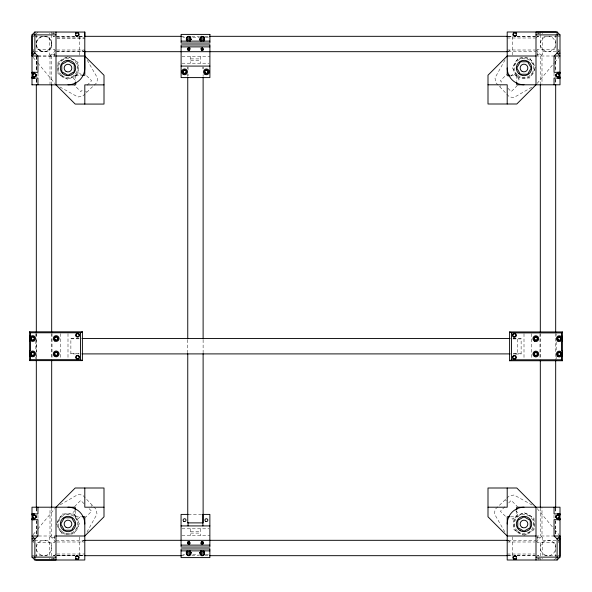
<?xml version="1.0" encoding="UTF-8"?>
<svg xmlns="http://www.w3.org/2000/svg" width="592" height="592" viewBox="0 0 592 592"><rect width="100%" height="100%" fill="white"/><g stroke="black" fill="none" stroke-linecap="round" stroke-linejoin="round"><path stroke-width="0.44" stroke-dasharray="2.96 2.22" d="M86.972 532.097L96.977 514.137L96.385 509.542L82.569 495.104L78.085 494.468L59.947 504.924M505.028 59.903L495.023 77.863L495.615 82.458L509.431 96.896L513.915 97.532L532.053 87.076M56.921 523.232L62.241 514.026L73.763 514.026L79.52 524.001L73.763 533.977L62.241 533.977L56.477 524.001M535.079 68.768L529.759 77.974L518.237 77.974L512.48 67.999L518.237 58.023L529.759 58.023L535.523 67.999M33.174 534.598L37.266 529.677M37.851 528.974L54.827 508.602M537.173 83.398L554.149 63.026M554.734 62.323L558.826 57.402M508.35 51.8L510.082 50.002M81.918 541.998L83.65 540.2M76.56 83.605L74.651 85.529L80.771 91.634L83.317 89.066M87.135 85.218L91.59 80.727L85.47 74.629M504.865 506.782L500.41 511.273L506.53 517.371M508.683 502.934L511.229 500.366L517.349 506.471L515.44 508.395M74.629 506.53L80.727 500.41L85.218 504.865M517.371 85.47L511.273 91.59L506.782 87.135M36.201 33.803L37.999 31.998M50.009 56.077L56.011 50.076M31.998 541.998L33.803 540.2M535.997 37.999L537.802 36.201M54.198 555.799L56.003 554.001M558.197 51.8L560.002 50.002M535.997 541.998L541.998 535.997L541.998 507.203M554.001 560.002L555.799 558.197M499.737 86.765L500.869 85.677M510.585 76.383L513.604 73.489L519.184 79.313L516.853 81.548M75.147 510.452L72.816 512.687L78.396 518.511L81.415 515.617M91.131 506.323L92.263 505.235M68.006 56.551L58.031 62.315L58.031 73.837L68.006 79.594L77.989 73.837L77.989 62.315L68.776 56.995M524.001 535.523L533.977 529.759L533.977 518.237L524.001 512.48L514.026 518.237L514.026 529.759L523.232 535.079M55.16 33.441L49.277 33.803M536.84 33.441L542.723 33.803M31.998 36.319L33.818 36.319M34.728 36.319L49.277 36.319L49.277 54.56L55.16 54.56M54.56 36.319L53.117 36.319L54.56 36.578M56.003 36.319L74.91 36.393M79.121 36.319L83.909 36.393M181.108 36.319L185.607 36.319M191.904 36.319L199.415 36.319M204.899 36.319L209.006 36.319M508.099 36.319L512.872 36.319M517.097 36.341L535.997 36.319M537.44 36.319L538.883 36.578L537.44 36.578M557.272 36.319L542.723 36.319L542.723 54.56L536.84 54.56M558.182 36.319L560.002 36.319M56.899 36.578L74.903 36.578M79.402 36.578L83.901 36.578M508.099 36.578L512.598 36.578M517.097 36.578L535.101 36.578M182.906 37.281L184.704 37.281M192.807 37.281L199.104 37.281M205.402 37.281L209.006 37.281M56.899 37.999L84.811 38.029M507.203 37.999L535.101 37.999M56.906 38.073L84.811 38.073M33.803 49.277L33.441 51.8M558.197 49.277L558.559 51.8M56.899 50.002L84.797 50.002M507.203 50.002L535.101 50.002M31.998 51.682L33.818 51.682M34.728 51.682L49.277 51.682M56.003 51.682L83.901 51.682L56.011 51.756M508.099 51.659L535.997 51.682M542.723 51.682L557.272 51.682M558.182 51.682L560.002 51.682M37.999 56.003L56.003 56.003M535.997 56.003L553.431 56.003M38.006 56.077L55.152 56.077M182.003 56.477L209.901 56.477M190.705 58.904L200.303 58.904M190.705 60.776L200.303 60.776M182.003 63.203L209.006 63.203M75.495 75.273L81.422 75.273M510.63 75.199L516.638 75.199M79.202 338.543L70.877 338.543L70.877 353.898L79.202 353.898M512.887 338.543L517.512 338.543L517.512 353.898L512.887 353.898M513.146 338.661L521.123 338.661L521.123 354.023L513.146 354.023M70.877 338.802L78.854 338.802M513.146 338.92L521.123 338.92M70.877 353.639L78.854 353.639M513.146 353.757L521.123 353.757M188.271 514.404L202.124 514.404M75.362 516.801L81.37 516.801M510.585 516.801L516.52 516.801M181.966 528.797L208.969 528.797M190.668 531.224L200.266 531.224M190.668 533.096L200.266 533.096M181.966 535.523L209.871 535.523M38.569 535.997L56.003 535.997M535.997 535.997L554.001 535.997M55.16 537.44L49.277 537.44L49.277 555.681L34.728 555.681M536.84 537.44L542.723 537.44L542.723 555.681L557.272 555.681M31.998 540.318L33.818 540.318M34.728 540.318L49.277 540.318M56.003 540.318L83.901 540.318M508.099 540.318L535.997 540.318M542.723 540.318L557.272 540.318M558.182 540.318L560.002 540.318M56.899 541.998L84.797 541.998M507.203 541.998L535.101 541.998M33.803 542.723L33.441 540.2M558.197 542.723L558.559 540.2M56.899 554.001L84.797 554.001M507.203 554.045L535.101 554.001M182.869 554.719L184.667 554.719M192.77 554.719L198.172 554.719M205.372 554.719L208.969 554.719M54.56 555.422L53.117 555.422L54.56 555.681M56.899 555.422L74.903 555.422M79.402 555.422L84.797 555.422M507.203 555.422L512.598 555.422M517.097 555.422L535.101 555.422M537.44 555.422L538.883 555.681L537.44 555.681M79.402 555.659L83.901 555.659L79.121 555.681M31.998 555.681L33.818 555.681M181.071 555.681L185.57 555.681M191.867 555.681L199.415 555.681M204.899 555.681L208.969 555.681M508.099 555.681L512.879 555.681M517.097 555.681L535.997 555.681M558.182 555.681L560.002 555.681M55.16 558.559L49.277 558.197M536.84 558.559L542.723 558.197M59.903 86.972L77.863 96.977L82.458 96.385L96.896 82.569L97.532 78.085L87.076 59.947M532.097 505.028L514.137 495.023L509.542 495.615L495.104 509.431L494.468 513.915L504.924 532.053M508.395 76.56L506.471 74.651L500.366 80.771L502.934 83.317M89.066 508.683L91.634 511.229L85.529 517.349L83.605 515.44M535.997 50.002L541.998 56.003L541.998 83.901M56.003 541.998L50.002 535.997L50.002 508.099M81.918 50.002L83.65 51.8M508.35 540.2L510.082 541.998M505.235 499.737L506.323 500.869M515.617 510.585L518.511 513.604L512.687 519.184L510.452 516.853M81.548 75.147L79.313 72.816L73.489 78.396L76.383 81.415M85.677 91.131L86.765 92.263M537.173 508.602L554.149 528.974M554.734 529.677L558.826 534.598M33.174 57.402L37.266 62.323M37.851 63.026L54.827 83.398M556.184 333.74L556.184 335.538M556.184 341.843L556.184 351.744M556.184 356.243L556.184 358.944M555.681 34.728L555.681 49.277L537.44 49.277L537.44 56.003M555.681 56.003L555.681 71.299M555.681 79.121L555.681 83.901M555.681 333.459L555.644 337.344M555.644 338.239L555.644 352.64M555.644 353.542L555.681 359.351M555.659 508.099L555.681 512.879M555.681 520.701L555.681 535.997M555.681 557.272L555.681 542.723L537.44 542.723L537.44 535.997M555.422 56.899L555.422 71.299M555.422 79.402L555.422 83.901M555.422 508.099L555.422 512.598M555.422 520.701L555.422 535.101M554.045 73.097L554.001 76.701M554.001 515.299L554.001 518.903M540.318 31.998L540.318 33.818M540.318 34.728L540.318 49.277M540.318 56.003L540.318 83.901M540.318 333.459L540.318 359.351M540.341 508.099L540.318 535.997M540.318 542.723L540.318 557.272M540.318 558.182L540.318 560.002M539.985 333.74L539.985 358.944M538.883 31.998L538.883 33.833M538.883 558.167L538.883 560.002M531.683 333.74L531.683 358.944M524.001 333.74L524.001 358.944M516.801 75.48L516.801 81.415M516.801 510.63L516.801 516.638M512.28 36.615L512.28 55.078M512.28 536.922L512.28 555.385M203.115 67.007L203.115 68.857M203.115 74.4L203.115 76.25M203.115 339.793L203.115 352.743M202.923 66.963L202.923 68.739M200.303 56.477L200.303 63.203M200.266 528.797L200.266 535.523M190.705 56.477L190.705 63.203M190.668 528.797L190.668 535.523M188.086 66.963L188.086 69.627M188.086 74.052L188.086 75.828M187.753 67.007L187.753 68.857M187.753 74.4L187.753 76.25M187.753 339.793L187.753 352.743M79.72 36.615L79.72 55.078M79.72 536.922L79.72 555.385M75.206 75.436L75.206 81.444M75.199 510.585L75.199 516.52M67.999 333.622L67.999 358.819M60.317 333.622L60.317 358.819M54.56 56.003L54.56 49.277L36.319 49.277L36.319 34.728M54.56 535.997L54.56 542.723L36.319 542.723L36.319 557.272M53.117 31.998L53.117 33.833M53.117 558.167L53.117 560.002M52.015 333.622L52.015 358.819M51.682 31.998L51.682 33.818M51.682 34.728L51.682 49.277M51.682 56.003L51.667 83.975M51.682 333.437L51.682 359.351M51.682 508.099L51.682 535.997M51.682 542.723L51.682 557.272M51.682 558.182L51.682 560.002M50.002 56.003L50.009 84.871M37.999 73.097L38.006 76.775M37.955 515.299L37.999 518.903M36.578 56.899L36.578 71.299M36.578 79.402L36.578 83.901M36.578 508.099L36.578 512.598M36.578 520.701L36.578 535.101M36.349 56.077L36.349 71.373M36.349 79.476L36.349 83.975M36.356 333.622L36.356 336.323M36.356 339.919L36.356 352.521M36.356 353.417L36.356 358.819M36.319 56.003L36.319 71.299M36.319 79.121L36.319 83.901M36.319 333.437L36.319 351.951M36.319 355.614L36.319 359.351M36.319 508.099L36.319 512.879M36.319 520.701L36.319 535.997M35.816 333.622L35.816 336.323M35.816 340.822L35.816 350.716M35.816 357.02L35.816 358.819M74.903 555.659L56.003 555.659L74.903 555.681M544.159 50.653A7.681 7.681 0 0 0 555.681 44A7.681 7.681 0 0 0 544.159 37.348A7.681 7.681 0 0 0 544.159 50.653M40.16 50.653A7.681 7.681 0 0 0 51.682 44A7.681 7.681 0 0 0 40.16 37.348A7.681 7.681 0 0 0 40.16 50.653A7.681 7.681 0 0 0 51.689 44.074A7.681 7.681 0 0 0 40.167 37.422A7.681 7.681 0 0 0 40.167 50.727M40.16 554.652A7.681 7.681 0 0 0 51.682 548A7.681 7.681 0 0 0 40.16 541.347A7.681 7.681 0 0 0 40.16 554.652M544.159 554.652A7.681 7.681 0 0 0 555.681 548A7.681 7.681 0 0 0 544.159 541.347A7.681 7.681 0 0 0 544.159 554.652M517.689 531.239A9.598 9.598 0 0 0 533.422 525.844A9.598 9.598 0 0 0 520.886 514.922A9.598 9.598 0 0 0 517.689 531.239M517.586 532.393A10.56 10.56 0 0 0 534.472 525.356A10.56 10.56 0 0 0 519.939 514.256A10.56 10.56 0 0 0 517.586 532.393M61.694 531.239A9.598 9.598 0 0 0 77.419 525.844A9.598 9.598 0 0 0 64.891 514.922A9.598 9.598 0 0 0 61.694 531.239M61.59 532.393A10.56 10.56 0 0 0 78.47 525.356A10.56 10.56 0 0 0 63.936 514.256A10.56 10.56 0 0 0 61.59 532.393M61.694 75.236A9.598 9.598 0 0 0 77.419 69.849A9.598 9.598 0 0 0 64.891 58.919A9.598 9.598 0 0 0 61.694 75.236M61.59 76.39A10.56 10.56 0 0 0 78.47 69.36A10.56 10.56 0 0 0 63.936 58.253A10.56 10.56 0 0 0 61.59 76.39M517.689 75.236A9.598 9.598 0 0 0 533.422 69.849A9.598 9.598 0 0 0 520.886 58.919A9.598 9.598 0 0 0 517.689 75.236M517.586 76.39A10.56 10.56 0 0 0 534.472 69.36A10.56 10.56 0 0 0 519.939 58.253A10.56 10.56 0 0 0 517.586 76.39"/><path stroke-width="0.89" d="M32.012 35.912L32.012 56.077M82.229 516.801L84.797 516.801L84.797 560.002L34.876 560.002L34.884 538.883L31.998 535.997L37.955 535.997L37.955 519.68L31.998 519.68L31.998 518.503M509.771 75.199L507.203 75.199L507.203 31.998L557.124 31.998L557.116 53.117L560.002 56.003L554.045 56.003L554.045 72.32L560.002 72.32L560.002 73.497M560.002 556.162L560.002 535.997L554.045 535.997L554.045 519.68L560.002 519.68L560.002 518.503M78.973 34.898L78.795 35.328A1.917 1.917 0 0 0 78.78 33.441M513.027 557.102L513.205 556.672A1.917 1.917 0 0 0 513.22 558.559M191.186 39.597L190.543 36.963L188.138 36.319L186.384 38.08L186.384 40.36M191.186 39.361L189.425 41.122L189.425 36.319M187.634 48.973L189.092 48.13L189.936 48.973M187.634 48.048L187.634 49.587L188.478 50.431L189.625 50.12L189.936 48.048M204.625 39.597L203.981 36.963L201.583 36.319L199.822 38.08L199.822 40.36M202.871 36.319L202.871 41.122L204.625 39.361M201.073 48.973L202.531 48.13L203.374 49.587L202.531 50.431L201.384 50.12L201.073 48.048M189.899 543.952L189.899 542.413L189.055 541.569L187.908 541.88L187.597 543.952M189.899 543.027L189.055 543.87L187.597 543.027M186.347 552.639L188.108 550.878L188.108 555.681L189.396 555.681L191.149 553.92L191.149 552.403M203.345 543.952L203.345 542.413L202.501 541.569L201.347 541.88L201.036 543.952M203.345 543.027L201.879 543.87L201.036 543.027M199.793 552.639L201.546 550.878L201.546 555.681L202.834 555.681L204.588 553.92L204.588 552.403M31.998 73.497L34.292 72.32A2.879 2.879 0 0 0 32.257 73.164L31.998 72.32L37.955 72.32L37.955 56.003L34.884 53.117L31.998 53.117M75.761 33.041L75.458 33.441A1.917 1.917 0 0 1 76.161 32.738M31.998 515.092L34.292 513.923A2.879 2.879 0 0 0 32.257 514.766L31.998 513.923L37.955 513.923L37.955 507.203M560.002 76.908L557.708 78.077A2.879 2.879 0 0 0 559.743 77.234L560.002 78.077L554.045 78.077L554.045 84.797M516.239 558.959L516.542 558.559A1.917 1.917 0 0 1 515.839 559.262M32.012 84.871L31.998 34.884L34.884 31.998L84.811 32.072L84.811 36.356M29.6 360.617L30.562 359.662L80.482 359.662L82.399 360.617L82.399 331.816L29.6 331.816L29.6 360.617L82.399 360.617M509.601 331.942L511.518 332.904L561.438 332.904L562.4 331.942L562.4 360.743L509.601 360.743L509.601 331.942L562.4 331.942M560.002 535.997L557.116 538.883L557.116 560.002L507.203 560.002L507.203 516.801L509.742 516.801M557.124 560.002L560.002 557.116L560.002 507.203L516.801 507.203L516.801 509.771M37.955 535.997L34.884 538.883L31.998 538.883M554.045 56.003L557.116 53.117L560.002 53.117M562.4 356.088L561.438 356.902L561.438 359.781L562.4 360.743M29.6 336.397L30.562 335.657L30.562 332.778L29.6 331.816M559.151 519.295L559.743 518.836A2.879 2.879 0 0 1 557.708 519.68L560.002 519.68L558.456 519.584M562.4 341.184L561.438 341.887L561.438 350.767L562.4 351.263M29.6 351.145L30.562 350.642L30.562 341.762L29.6 341.059M30.562 332.778L80.482 332.778L82.399 331.816M509.601 360.743L511.518 359.781L561.438 359.781M32.849 77.693L32.257 77.234A2.879 2.879 0 0 0 34.292 78.077L32.849 77.693L31.998 78.077L31.998 76.908M559.151 72.705L560.002 72.32L557.708 72.32A2.879 2.879 0 0 1 559.743 73.164L558.456 72.416M32.849 519.295L31.998 519.68L34.292 519.68A2.879 2.879 0 0 1 32.257 518.836L33.544 519.584M559.151 514.307L559.743 514.766A2.879 2.879 0 0 0 557.708 513.923L559.151 514.307L560.002 513.923L560.002 515.092M33.544 77.981L31.998 78.077L37.955 78.077L37.955 84.797M558.456 514.019L560.002 513.923L554.045 513.923L554.045 507.203M31.998 34.884L56.003 34.884M535.997 34.884L560.002 34.884L560.002 84.797L516.801 84.797L516.801 82.258M76.346 36.319L78.196 36.319M84.663 36.319L181.848 36.319M209.524 36.319L507.322 36.319M513.797 36.319L515.647 36.319M181.108 41.122L209.901 41.122M181.108 46.879L209.901 46.879M84.663 51.682L507.322 51.682M37.955 56.003L31.998 56.003L34.884 53.117L34.884 31.998M56.003 56.003L84.797 56.003M535.997 56.003L507.203 56.003L488 75.199L488 104L516.801 104L535.997 84.797L535.997 31.998L556.162 31.998M181.108 66.082L209.901 66.082M82.266 75.273L84.811 75.273L84.811 50.934M31.998 84.797L75.206 84.871L75.206 82.303M104.007 84.871L84.811 84.871L84.811 104.074M488 84.797L507.203 84.797L507.203 104M81.977 338.543L510.112 338.543M81.977 353.898L510.112 353.898M104 507.203L84.797 507.203L84.797 488M488 507.203L507.203 507.203L507.203 488M188.271 514.404L181.071 514.404L181.071 547.038L209.871 547.038L209.871 514.404L202.671 514.404M181.071 525.918L209.871 525.918M56.003 535.997L84.797 535.997L104 516.801L104 488L75.199 488L56.003 507.203L56.003 560.002L35.838 560.002M535.997 535.997L507.203 535.997L488 516.801L488 488L516.801 488L535.997 507.203L535.997 560.002M560.002 538.883L557.116 538.883L554.045 535.997M84.671 540.318L507.329 540.318M181.071 545.121L209.871 545.121M181.071 550.878L209.871 550.878M76.346 555.681L78.196 555.681M84.671 555.681L181.848 555.681M209.524 555.681L507.329 555.681M513.804 555.681L515.654 555.681M75.199 509.742L75.199 507.203L31.998 507.203L31.998 557.116L56.003 557.116M535.997 557.116L560.002 557.116M558.456 77.981L560.002 78.077L559.151 77.693M33.544 72.416L31.998 72.32L32.849 72.705M33.544 514.019L31.998 513.923L32.849 514.307M204.588 552.639L202.834 550.878L202.834 555.681M199.793 552.403L199.793 553.92L201.546 555.681M186.347 551.64L186.347 553.92L188.108 555.681M562.4 336.522L561.438 335.782L561.438 332.904M29.6 355.962L30.562 356.776L30.562 359.662M557.124 31.998L560.002 34.884M84.811 56.077L104.007 75.273L104.007 104.074L75.206 104.074L56.011 84.871M31.998 557.116L34.876 560.002M516.239 33.041L516.542 33.441A1.917 1.917 0 0 0 515.839 32.738M75.761 558.959L75.458 558.559A1.917 1.917 0 0 0 76.161 559.262M199.822 39.361L201.583 41.122L201.583 36.319M186.384 39.361L188.138 41.122L188.138 36.319M191.149 552.639L189.396 550.878L189.396 555.681M513.027 34.898L513.205 35.328A1.917 1.917 0 0 1 513.22 33.441M78.973 557.102L78.795 556.672A1.917 1.917 0 0 1 78.78 558.559M555.681 74.496L555.681 76.346M555.681 84.671L555.681 332.534M555.681 360.276L555.681 507.329M555.681 515.654L555.681 517.504M540.318 84.671L540.318 332.534M540.318 360.276L540.318 507.329M511.518 332.904L511.518 359.781M203.981 36.963L203.981 40.286M203.981 40.478L203.981 41.122M203.944 550.878L203.944 551.522M203.944 551.714L203.944 555.037M203.115 77.175L203.115 338.868M203.115 353.668L203.115 522.891L187.753 522.891L187.753 353.668M203.071 48.403L203.071 50.12M203.034 541.88L203.034 543.597M202.886 514.404L202.886 525.918M202.531 47.693L202.531 50.431M202.501 541.569L202.501 544.307M201.916 47.693L201.916 50.431M201.879 541.569L201.879 544.307M201.384 48.403L201.384 50.12M201.347 541.88L201.347 543.597M200.466 36.963L200.466 41.122M200.429 550.878L200.429 555.037M190.543 36.963L190.543 41.122M190.506 550.878L190.506 555.037M189.625 47.545L189.625 50.12M189.595 541.88L189.595 544.455M189.092 47.693L189.092 50.431M189.055 541.569L189.055 544.307M188.478 47.693L188.478 50.431M188.441 541.569L188.441 544.307M188.049 522.373L188.049 525.918M187.938 48.403L187.938 50.12M187.908 541.88L187.908 543.597M187.753 77.175L187.753 338.868M187.028 36.963L187.028 41.122M186.991 550.878L186.991 555.037M84.797 31.998L84.797 67.999A16.798 16.798 0 0 1 67.999 84.797M80.482 332.778L80.482 359.662M56.003 31.998L56.003 84.797M51.682 84.671L51.682 332.534M51.682 360.239L51.682 507.329M36.319 74.496L36.319 76.346M36.319 84.671L36.319 332.534M36.319 360.239L36.319 507.329M36.319 515.654L36.319 517.504M524.001 84.797A16.798 16.798 0 0 1 507.203 67.999M515.38 36.253A1.917 1.917 0 0 1 514.381 36.253M67.999 507.203A16.798 16.798 0 0 1 84.797 524.001M76.62 555.747A1.917 1.917 0 0 1 77.619 555.747M507.203 524.001A16.798 16.798 0 0 1 524.001 507.203M514.381 555.747A1.917 1.917 0 0 1 515.38 555.747M77.619 36.253A1.917 1.917 0 0 1 76.62 36.253M64.395 517.763L60.791 524.001L64.395 530.24L71.602 530.24L75.206 524.001L71.602 517.763L64.395 517.763M520.398 61.76L516.794 67.999L520.398 74.237L527.605 74.237L531.209 67.999L527.605 61.76L520.398 61.76M75.761 556.243L75.458 556.643A1.917 1.917 0 0 1 75.761 556.243M516.542 35.357L516.239 35.757A1.917 1.917 0 0 0 516.542 35.357M513.923 32.738L513.523 33.041A1.917 1.917 0 0 1 513.923 32.738M78.477 558.959L78.077 559.262A1.917 1.917 0 0 0 78.477 558.959M68.006 60.865L61.768 64.469L61.768 71.676L68.006 75.28L74.252 71.676L74.252 64.469L68.006 60.865M524.001 516.794L517.763 520.398L517.763 527.605L524.001 531.209L530.24 527.605L530.24 520.398L524.001 516.794M209.901 34.403L181.108 34.403L181.108 43.038L209.901 43.038L209.901 34.403M209.901 44.962L181.108 44.962L181.108 77.596L209.901 77.596L209.901 44.962M209.871 548.962L181.071 548.962L181.071 557.597L209.871 557.597L209.871 548.962M78.477 33.041L78.077 32.738A1.917 1.917 0 0 1 78.477 33.041M513.923 559.262L513.523 558.959A1.917 1.917 0 0 0 513.923 559.262M516.542 556.643L516.239 556.243A1.917 1.917 0 0 1 516.542 556.643M75.761 35.757L75.458 35.357A1.917 1.917 0 0 0 75.761 35.757M522.077 527.324A3.841 3.841 0 0 0 527.842 524.001A3.841 3.841 0 0 0 522.077 520.671A3.841 3.841 0 0 0 522.077 527.324M522.077 71.329A3.841 3.841 0 0 0 527.842 67.999A3.841 3.841 0 0 0 522.077 64.676A3.841 3.841 0 0 0 522.077 71.329M66.082 527.324A3.841 3.841 0 0 0 71.839 524.001A3.841 3.841 0 0 0 66.082 520.671A3.841 3.841 0 0 0 66.082 527.324M66.089 71.403A3.841 3.841 0 0 0 71.847 68.073A3.841 3.841 0 0 0 66.089 64.75A3.841 3.841 0 0 0 66.089 71.403M204.973 74.333A2.879 2.879 0 0 0 209.294 71.839A2.879 2.879 0 0 0 204.973 69.345A2.879 2.879 0 0 0 204.973 74.333M183.157 74.333A2.879 2.879 0 0 0 187.472 71.839A2.879 2.879 0 0 0 183.157 69.345A2.879 2.879 0 0 0 183.157 74.333M183.638 73.504A1.917 1.917 0 0 0 186.517 71.839A1.917 1.917 0 0 0 183.638 70.174A1.917 1.917 0 0 0 183.638 73.504M205.454 73.504A1.917 1.917 0 0 0 208.332 71.839A1.917 1.917 0 0 0 205.454 70.174A1.917 1.917 0 0 0 205.454 73.504M183.838 521.404A1.443 1.443 0 0 0 185.999 520.161A1.443 1.443 0 0 0 183.838 518.91A1.443 1.443 0 0 0 183.838 521.404M205.661 521.404A1.443 1.443 0 0 0 207.822 520.161A1.443 1.443 0 0 0 205.661 518.91A1.443 1.443 0 0 0 205.661 521.404M183.875 73.09A1.443 1.443 0 0 0 186.036 71.839A1.443 1.443 0 0 0 183.875 70.596A1.443 1.443 0 0 0 183.875 73.09M205.394 72.86A1.443 1.443 0 0 0 207.807 72.209A1.443 1.443 0 0 0 206.038 70.448A1.443 1.443 0 0 0 205.394 72.86M513.442 336.966A1.917 1.917 0 0 0 516.32 335.301A1.917 1.917 0 0 0 513.442 333.636A1.917 1.917 0 0 0 513.442 336.966M557.849 341.155A2.879 2.879 0 0 0 562.171 338.661A2.879 2.879 0 0 0 557.849 336.167A2.879 2.879 0 0 0 557.849 341.155M557.849 356.517A2.879 2.879 0 0 0 562.171 354.023A2.879 2.879 0 0 0 557.849 351.53A2.879 2.879 0 0 0 557.849 356.517M558.33 355.681A1.917 1.917 0 0 0 561.209 354.023A1.917 1.917 0 0 0 558.33 352.358A1.917 1.917 0 0 0 558.33 355.681M558.33 340.326A1.917 1.917 0 0 0 561.209 338.661A1.917 1.917 0 0 0 558.33 336.996A1.917 1.917 0 0 0 558.33 340.326M534.391 356.517A2.879 2.879 0 0 0 538.713 354.023A2.879 2.879 0 0 0 534.391 351.53A2.879 2.879 0 0 0 534.391 356.517M534.391 341.155A2.879 2.879 0 0 0 538.713 338.661A2.879 2.879 0 0 0 534.391 336.167A2.879 2.879 0 0 0 534.391 341.155M513.442 359.048A1.917 1.917 0 0 0 516.32 357.383A1.917 1.917 0 0 0 513.442 355.718A1.917 1.917 0 0 0 513.442 359.048M534.872 340.326A1.917 1.917 0 0 0 537.751 338.661A1.917 1.917 0 0 0 534.872 336.996A1.917 1.917 0 0 0 534.872 340.326M534.872 355.681A1.917 1.917 0 0 0 537.751 354.023A1.917 1.917 0 0 0 534.872 352.358A1.917 1.917 0 0 0 534.872 355.681M535.116 339.912A1.443 1.443 0 0 0 537.27 338.661A1.443 1.443 0 0 0 535.116 337.418A1.443 1.443 0 0 0 535.116 339.912M535.116 355.267A1.443 1.443 0 0 0 537.27 354.023A1.443 1.443 0 0 0 535.116 352.773A1.443 1.443 0 0 0 535.116 355.267M558.574 339.912A1.443 1.443 0 0 0 560.728 338.661A1.443 1.443 0 0 0 558.574 337.418A1.443 1.443 0 0 0 558.574 339.912M558.574 355.267A1.443 1.443 0 0 0 560.728 354.023A1.443 1.443 0 0 0 558.574 352.773A1.443 1.443 0 0 0 558.574 355.267M513.678 358.626A1.443 1.443 0 0 0 515.839 357.383A1.443 1.443 0 0 0 513.678 356.132A1.443 1.443 0 0 0 513.678 358.626M513.678 336.552A1.443 1.443 0 0 0 515.839 335.301A1.443 1.443 0 0 0 513.678 334.058A1.443 1.443 0 0 0 513.678 336.552M76.242 336.537A1.917 1.917 0 0 0 79.454 335.679A1.917 1.917 0 0 0 77.101 333.326A1.917 1.917 0 0 0 76.242 336.537M30.673 340.578A2.879 2.879 0 0 0 35.49 339.283A2.879 2.879 0 0 0 31.961 335.76A2.879 2.879 0 0 0 30.673 340.578M31.272 356.391A2.879 2.879 0 0 0 35.587 353.898A2.879 2.879 0 0 0 31.272 351.404A2.879 2.879 0 0 0 31.272 356.391M31.746 355.563A1.917 1.917 0 0 0 34.632 353.898A1.917 1.917 0 0 0 31.746 352.24A1.917 1.917 0 0 0 31.746 355.563M31.746 340.2A1.917 1.917 0 0 0 34.632 338.543A1.917 1.917 0 0 0 31.746 336.878A1.917 1.917 0 0 0 31.746 340.2M54.131 355.933A2.879 2.879 0 0 0 58.948 354.645A2.879 2.879 0 0 0 55.419 351.115A2.879 2.879 0 0 0 54.131 355.933M54.73 341.036A2.879 2.879 0 0 0 59.045 338.543A2.879 2.879 0 0 0 54.73 336.049A2.879 2.879 0 0 0 54.73 341.036M76.642 358.922A1.917 1.917 0 0 0 79.52 357.257A1.917 1.917 0 0 0 76.642 355.6A1.917 1.917 0 0 0 76.642 358.922M55.204 340.2A1.917 1.917 0 0 0 58.09 338.543A1.917 1.917 0 0 0 55.204 336.878A1.917 1.917 0 0 0 55.204 340.2M55.204 355.563A1.917 1.917 0 0 0 58.09 353.898A1.917 1.917 0 0 0 55.204 352.24A1.917 1.917 0 0 0 55.204 355.563M55.448 339.786A1.443 1.443 0 0 0 57.609 338.543A1.443 1.443 0 0 0 55.448 337.292A1.443 1.443 0 0 0 55.448 339.786M55.448 355.148A1.443 1.443 0 0 0 57.609 353.898A1.443 1.443 0 0 0 55.448 352.654A1.443 1.443 0 0 0 55.448 355.148M31.694 339.556A1.443 1.443 0 0 0 34.099 338.913A1.443 1.443 0 0 0 32.338 337.151A1.443 1.443 0 0 0 31.694 339.556M31.99 355.148A1.443 1.443 0 0 0 34.151 353.898A1.443 1.443 0 0 0 31.99 352.654A1.443 1.443 0 0 0 31.99 355.148M76.879 358.508A1.443 1.443 0 0 0 79.039 357.257A1.443 1.443 0 0 0 76.879 356.014A1.443 1.443 0 0 0 76.879 358.508M76.879 336.426A1.443 1.443 0 0 0 79.039 335.176A1.443 1.443 0 0 0 76.879 333.932A1.443 1.443 0 0 0 76.879 336.426M556.843 76.694A1.732 1.732 0 0 0 559.44 75.199A1.732 1.732 0 0 0 556.843 73.704A1.732 1.732 0 0 0 556.843 76.694M518.57 73.43A7.681 7.681 0 0 0 531.416 69.989A7.681 7.681 0 0 0 522.011 60.584A7.681 7.681 0 0 0 518.57 73.43M514.167 35.646A1.443 1.443 0 0 0 516.328 34.395A1.443 1.443 0 0 0 514.167 33.152A1.443 1.443 0 0 0 514.167 35.646M556.991 76.449A1.443 1.443 0 0 0 559.151 75.199A1.443 1.443 0 0 0 556.991 73.956A1.443 1.443 0 0 0 556.991 76.449M33.426 518.296A1.732 1.732 0 0 0 36.016 516.801A1.732 1.732 0 0 0 33.426 515.306A1.732 1.732 0 0 0 33.426 518.296M64.158 530.654A7.681 7.681 0 0 0 75.68 524.001A7.681 7.681 0 0 0 64.158 517.349A7.681 7.681 0 0 0 64.158 530.654M76.398 558.848A1.443 1.443 0 0 0 78.558 557.605A1.443 1.443 0 0 0 76.398 556.354A1.443 1.443 0 0 0 76.398 558.848M33.574 518.044A1.443 1.443 0 0 0 35.727 516.801A1.443 1.443 0 0 0 33.574 515.551A1.443 1.443 0 0 0 33.574 518.044M556.843 518.296A1.732 1.732 0 0 0 559.44 516.801A1.732 1.732 0 0 0 556.843 515.306A1.732 1.732 0 0 0 556.843 518.296M520.161 530.654A7.681 7.681 0 0 0 531.683 524.001A7.681 7.681 0 0 0 520.161 517.349A7.681 7.681 0 0 0 520.161 530.654M514.167 558.848A1.443 1.443 0 0 0 516.328 557.605A1.443 1.443 0 0 0 514.167 556.354A1.443 1.443 0 0 0 514.167 558.848M556.991 518.044A1.443 1.443 0 0 0 559.151 516.801A1.443 1.443 0 0 0 556.991 515.551A1.443 1.443 0 0 0 556.991 518.044M33.426 76.694A1.732 1.732 0 0 0 36.016 75.199A1.732 1.732 0 0 0 33.426 73.704A1.732 1.732 0 0 0 33.426 76.694M62.567 73.43A7.681 7.681 0 0 0 75.421 69.989A7.681 7.681 0 0 0 66.015 60.584A7.681 7.681 0 0 0 62.567 73.43M76.398 35.646A1.443 1.443 0 0 0 78.558 34.395A1.443 1.443 0 0 0 76.398 33.152A1.443 1.443 0 0 0 76.398 35.646M33.574 76.449A1.443 1.443 0 0 0 35.727 75.199A1.443 1.443 0 0 0 33.574 73.956A1.443 1.443 0 0 0 33.574 76.449"/></g></svg>
